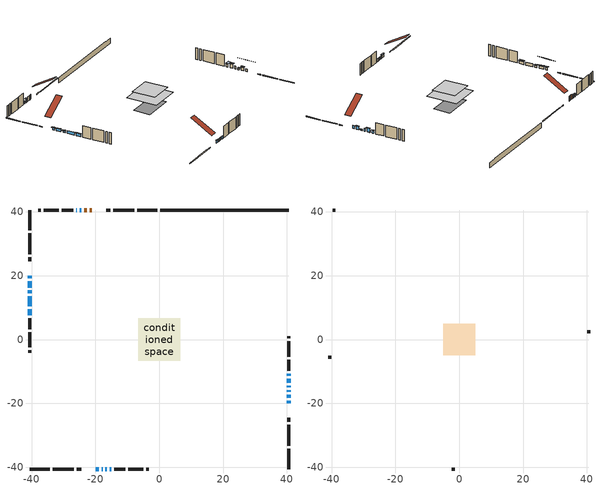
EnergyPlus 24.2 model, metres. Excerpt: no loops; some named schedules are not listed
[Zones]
conditioned space
 floor outside (Floor1 construction): -1.16,-1.16 -1.16,1.16 1.16,1.16 1.16,-1.16 z0.61
 floor adiabatic (AdiabaticFloorConstruction): -6.62,-6.62 -6.62,6.62 6.62,6.62 6.62,-6.62 z3.05
 floor foundation (Slab1 construction): -6.42,-3.64 -6.42,3.64 6.42,3.64 6.42,-3.64 z-1.65
 wall outside (RimJoist1 construction): -0.56,40.6 -6.86,40.6 / -40.6,-40.6 -34.3,-40.6 / -40.6,40.6 -40.6,34.3 / 40.6,-40.6 40.6,-34.3 z0.61:0.91
 wall outside (RimJoist2 construction): -7.79,40.6 -14.41,40.6 / -33.37,-40.6 -26.75,-40.6 / -40.6,33.37 -40.6,26.75 / 40.6,-33.37 40.6,-26.75 z0.61:0.91
 wall outside (RimJoist3 construction): -15.34,40.6 -16.66,40.6 / -25.82,-40.6 -24.5,-40.6 / -40.6,25.82 -40.6,24.5 / 40.6,-25.82 40.6,-24.5 z0.61:0.91
 wall outside (AdiabaticWallConstruction 1): -21.19,40.6 -21.76,40.6 / -22.69,40.6 -23.52,40.6 z0.61:2.64
 wall outside (AdiabaticWallConstruction): 40.6,-19.97 40.6,-19.23 / -25.83,40.6 -26.08,40.6 / -18.03,-40.6 -17.79,-40.6 / 40.6,-14.92 40.6,-14.49 / -16.86,-40.6 -16.43,-40.6 / 40.6,-11.42 40.6,-10.7 / -15.51,-40.6 -15.06,-40.6 / -40.6,13.53 -40.6,10.48 / -40.6,9.55 -40.6,7.62 z0.61:1.83; 40.6,-18.3 40.6,-17.28 z0.61:2.03; 40.6,-16.36 40.6,-15.84 z0.61:1.12; -24.45,40.6 -24.91,40.6 z0.61:2.14; -19.97,-40.6 -18.95,-40.6 / -40.6,19.97 -40.6,19.26 / -40.6,18.33 -40.6,16.3 z0.61:1.73; 40.6,-13.57 40.6,-12.34 z0.61:2.34; -40.6,15.37 -40.6,14.46 z0.61:1.53
 wall outside (Wall1 construction): -27,40.6 -30.51,40.6 / -14.13,-40.6 -10.63,-40.6 / -40.6,6.69 -40.6,3.19 / 40.6,-9.78 40.6,-6.27 z0.61:5.49
 wall outside (Wall2 construction): -31.44,40.6 -36.19,40.6 / -9.7,-40.6 -4.94,-40.6 / -40.6,2.26 -40.6,-2.5 / 40.6,-5.34 40.6,-0.59 z0.61:5.49
 wall outside (Wall3 construction): -37.12,40.6 -37.88,40.6 / -4.01,-40.6 -3.26,-40.6 / -40.6,-3.43 -40.6,-4.18 / 40.6,0.34 40.6,1.1 z0.61:5.49
 wall foundation (FoundationWall1 construction): 0.37,40.6,-1.65 0.37,40.6,0.61 36.58,40.6,0.61 36.58,40.6,0.47 40.6,40.6,0.47 40.6,40.6,-1.65
 window (WindowConstruction 12): 40.6,-19.97 40.6,-19.23 z0.61:1.83
 window (WindowConstruction 6): 40.6,-18.3 40.6,-17.28 z0.61:2.03
 window (WindowConstruction 7): 40.6,-16.35 40.6,-15.84 z0.61:1.12
 window (WindowConstruction 8): -24.45,40.6 -24.91,40.6 z0.61:2.13
 window (WindowConstruction 9): -19.97,-40.6 -18.95,-40.6 z0.61:1.73
 window (WindowConstruction 10): -40.6,19.97 -40.6,19.26 z0.61:1.73
 window (WindowConstruction 11): -40.6,18.33 -40.6,16.3 z0.61:1.73
 window (WindowConstruction 15): -25.84,40.6 -26.07,40.6 z0.61:1.83
 window (WindowConstruction 16): -18.02,-40.6 -17.79,-40.6 z0.61:1.83
 window (WindowConstruction 13): 40.6,-14.92 40.6,-14.49 z0.61:1.83
 window (WindowConstruction 14): -16.86,-40.6 -16.44,-40.6 z0.61:1.83
 window (WindowConstruction): 40.6,-13.56 40.6,-12.35 z0.61:2.34
 window (WindowConstruction 1): 40.6,-11.42 40.6,-10.71 z0.61:1.83
 window (WindowConstruction 2): -15.51,-40.6 -15.06,-40.6 z0.61:1.83
 window (WindowConstruction 3): -40.6,15.37 -40.6,14.46 z0.61:1.52
 window (WindowConstruction 4): -40.6,13.53 -40.6,10.48 z0.61:1.83
 window (WindowConstruction 5): -40.6,9.55 -40.6,7.62 z0.61:1.83
 door (Door): -21.19,40.6 -21.76,40.6 z0.61:2.64
 door (Door 1): -22.69,40.6 -23.52,40.6 z0.61:2.64
 ceiling adiabatic (AdiabaticFloorConstruction): 6.62,-6.62 6.62,6.62 -6.62,6.62 -6.62,-6.62 z3.05
attic - vented
 floor to conditioned space (Floor2 construction Reversed): -4.96,-4.96 -4.96,4.96 4.96,4.96 4.96,-4.96 z5.49
 wall outside (Wall4 construction): -38.8,40.6 -39.67,40.6 / -2.33,-40.6 -1.46,-40.6 / -40.6,-5.11 -40.6,-5.98 / 40.6,2.03 40.6,2.89 z0.61:5.49
 roof outside (Roof1 construction): -20.26,40.6,5.49 -20.26,31.37,10.87 -17.59,31.37,10.87 -17.59,40.6,5.49; -20.9,-40.6,5.49 -20.9,-31.37,10.87 -23.57,-31.37,10.87 -23.57,-40.6,5.49; -40.6,20.9,5.49 -31.37,20.9,10.87 -31.37,23.57,10.87 -40.6,23.57,5.49; 40.6,-20.9,5.49 31.37,-20.9,10.87 31.37,-23.57,10.87 40.6,-23.57,5.49
shading: 40.6,-17.08 40.6,-18.5 41.21,-18.5 41.21,-17.08 z2.23; 40.6,-15.64 40.6,-16.55 41.21,-16.55 41.21,-15.64 z1.32; -25.09,40.6 -24.27,40.6 -24.27,41.21 -25.09,41.21 z2.31; -18.75,-40.6 -20.17,-40.6 -20.17,-41.21 -18.75,-41.21 z1.93; -40.6,19.06 -40.6,20.17 -41.21,20.17 -41.21,19.06 z1.93; -40.6,16.1 -40.6,18.53 -41.21,18.53 -41.21,16.1 z1.93; 40.6,-12.17 40.6,-13.74 41.21,-13.74 41.21,-12.17 z2.52; 40.6,-10.53 40.6,-11.6 42.43,-11.6 42.43,-10.53 z2.01; -40.6,14.28 -40.6,15.55 -41.21,15.55 -41.21,14.28 z1.7; -40.6,7.44 -40.6,9.73 -41.21,9.73 -41.21,7.44 z2.01
[Building]
Building 1: Terrain=Suburbs
[Site:Location]
Windsor AP_ON: Latitude {deg}=42.28; Longitude {deg}=-82.96; Time Zone {hr}=-5; Elevation {m}=190; Keep Site Location Information=Yes
[Site:GroundTemperature:Shallow]
6.34957, 4.46684, 4.31606, 5.20952, 8.79623, 12.3662, 15.4612, 17.4219, 17.5884, 15.9938, 12.9777, 9.51722
[Site:WaterMainsTemperature]
Calculation Method=Schedule; Temperature Schedule=mains temperature schedule
[Material] Roughness=Rough; Thermal Absorptance=0.9
Name | Thickness {m} | Conductivity {W/m-K} | Density {kg/m3} | Specific Heat {J/kg-K} | Solar Absorptance | Visible Absorptance
asphalt or fiberglass shingles | 0.00635 | 0.162714 | 1121.4 | 1465.45 | 0.4 | 0.4
ceiling loosefill ins | 0.338667 | 0.0480833 | 16.02 | 1046.75 | 0.7 | 0.7
ceiling stud and cavity | 0.1397 | 0.150259 | 65.682 | 1177.47 | 0.7 | 0.7
concrete 4.0 in. | 0.1016 | 1.803125 | 2242.8 | 837.4 | 0.7 | 0.7
concrete 8.0 in. | 0.2032 | 1.803125 | 2242.8 | 837.4 | 0.7 | 0.7
door material | 0.04445 | 0.053851 | 512.64 | 1214.23 | 0.7 | 0.7
exterior vertical ins | 0.0457286 | 0.029427 | 32.04 | 1214.23 | 0.7 | 0.7
floor covering | 0.0127 | 0.0433444 | 54.468 | 1339.84 | 0.6 | 0.6
floor rigid ins | 0.103632 | 0.029427 | 32.04 | 1214.23 | 0.7 | 0.7
floor rigid ins 1; wall rigid ins 1 | 0.512978 | 0.029427 | 32.04 | 1214.23 | 0.7 | 0.7
floor stud and cavity | 0.1397 | 0.170546 | 92.3553 | 1139.71 | 0.7 | 0.7
floor stud and cavity 1 | 0.1397 | 1.75129 | 37.0049 | 1207.88 | 0.7 | 0.7
furniture material conditioned space 1 | 0.1524 | 0.115458 | 640.8 | 1214.23 | 0.6 | 0.6
gypsum board | 0.0127 | 0.160291 | 801 | 837.4 | 0.6 | 0.6
gypsum board 1 | 0.0127 | 0.160291 | 801 | 837.4 | 0.7 | 0.7
osb sheathing 0.5 in. | 0.0127 | 0.115458 | 512.64 | 1214.23 | 0.7 | 0.7
osb sheathing 0.75 in. | 0.01905 | 0.115458 | 512.64 | 1214.23 | 0.7 | 0.7
osb sheathing 2.0 in. | 0.0508 | 0.115458 | 512.64 | 1214.23 | 0.7 | 0.7
rim joist rigid ins; wall rigid ins | 0.051816 | 0.029427 | 32.04 | 1214.23 | 0.7 | 0.7
rim joist stud and cavity | 0.0508 | 0.0406006 | 125.044 | 1163.47 | 0.6 | 0.6
rim joist stud and cavity 1 | 0.0508 | 0.0346513 | 125.044 | 1163.47 | 0.6 | 0.6
rim joist stud and cavity 2 | 0.0508 | 0.0461172 | 125.044 | 1163.47 | 0.6 | 0.6
wall stud and cavity | 0.1397 | 0.165635 | 139.0536 | 1170.24 | 0.7 | 0.7
wall stud and cavity 1 | 0.1397 | 0.216775 | 139.0536 | 1170.24 | 0.7 | 0.7
wall stud and cavity 2 | 0.1397 | 0.297156 | 139.0536 | 1170.24 | 0.7 | 0.7
wall stud and cavity 3 | 0.0889 | 6.1454 | 50.32683 | 1063.81 | 0.6 | 0.6
wall stud and cavity 4 | 0.0889 | 0.380278 | 52.3479 | 1209.89 | 0.7 | 0.7
wall stud and cavity 5 | 0.0889 | 0.391764 | 83.0341 | 1211.67 | 0.7 | 0.7
wood siding | 0.0254 | 0.102417 | 544.68 | 1172.36 | 0.4 | 0.4
wood siding 1 | 0.00254 | 0.102417 | 544.68 | 1172.36 | 0.4 | 0.4
wood siding 2; wood siding 3; wood siding 4 | 0.0254 | 0.102417 | 544.68 | 1172.36 | 0.7 | 0.7
[WindowMaterial:SimpleGlazingSystem]
Name | U-Factor {W/m2-K} | Solar Heat Gain Coefficient
WindowMaterial | 2.82083 | 0.54
WindowMaterial 1 | 2.8884 | 0.48
WindowMaterial 10 | 2.89351 | 0.47
WindowMaterial 11 | 2.88613 | 0.54
WindowMaterial 12 | 3.04 | 0.44
WindowMaterial 13 | 3.02297 | 0.31
WindowMaterial 2 | 2.9395 | 0.43
WindowMaterial 3 | 2.88272 | 0.48
WindowMaterial 4 | 2.88272 | 0.52
WindowMaterial 5 | 2.81572 | 0.55
WindowMaterial 6 | 2.844678 | 0.52
WindowMaterial 7 | 2.97868 | 0.36
WindowMaterial 8 | 2.94802 | 0.43
WindowMaterial 9 | 2.85944 | 0.51
[Construction]
AdiabaticFloorConstruction: floor stud and cavity 1, floor rigid ins 1, osb sheathing 0.75 in., floor covering
AdiabaticWallConstruction: wood siding 3, wall rigid ins 1, wall stud and cavity 4, gypsum board
AdiabaticWallConstruction 1: wood siding 4, wall rigid ins 1, wall stud and cavity 4, gypsum board
Door; Door 1: door material
Floor1 construction: floor stud and cavity, floor rigid ins, osb sheathing 0.75 in., floor covering
Floor2 construction Reversed: gypsum board, ceiling stud and cavity, ceiling loosefill ins
FoundationWall1 construction: concrete 8.0 in., gypsum board 1
furniture construction conditioned space 1: furniture material conditioned space 1
PartitionWallConstruction: gypsum board, wall stud and cavity 5, gypsum board
RimJoist1 construction: wood siding 2, rim joist rigid ins, osb sheathing 2.0 in., rim joist stud and cavity
RimJoist2 construction: wood siding 2, rim joist rigid ins, osb sheathing 2.0 in., rim joist stud and cavity 1
RimJoist3 construction: wood siding 2, rim joist rigid ins, osb sheathing 2.0 in., rim joist stud and cavity 2
Roof1 construction: asphalt or fiberglass shingles
Slab1 construction: concrete 4.0 in.
Wall1 construction: wood siding, wall rigid ins, osb sheathing 0.5 in., wall stud and cavity, gypsum board
Wall2 construction: wood siding, wall rigid ins, osb sheathing 0.5 in., wall stud and cavity 1, gypsum board
Wall3 construction: wood siding, wall rigid ins, osb sheathing 0.5 in., wall stud and cavity 2, gypsum board
Wall4 construction: wood siding 1, wall stud and cavity 3
WindowConstruction: WindowMaterial
WindowConstruction 1: WindowMaterial 1
WindowConstruction 10: WindowMaterial 10
WindowConstruction 11; WindowConstruction 9: WindowMaterial 9
WindowConstruction 12: WindowMaterial 11
WindowConstruction 13; WindowConstruction 14: WindowMaterial 12
WindowConstruction 15; WindowConstruction 16: WindowMaterial 13
WindowConstruction 2: WindowMaterial 2
WindowConstruction 3: WindowMaterial 3
WindowConstruction 4: WindowMaterial 4
WindowConstruction 5: WindowMaterial 5
WindowConstruction 6: WindowMaterial 6
WindowConstruction 7: WindowMaterial 7
WindowConstruction 8: WindowMaterial 8
[Zone] Multiplier=1; Part of Total Floor Area=Yes
Name | Volume {m3}
attic - vented | 82.1836
conditioned space | 683.7
[Space]
Name | Zone | Volume {m3}
attic - vented 1 | attic - vented | 82.1836
conditioned space 1 | conditioned space | 683.7
[ZoneInfiltration:EffectiveLeakageArea]
infil attic - vented 1: Zone or Space=attic - vented 1; Schedule=Always On Discrete; Effective Air Leakage Area {cm2}=4380.89; Stack Coefficient=0.000713419; Wind Coefficient=1.80465e-05
[ZoneMixing]
whole house fan mix: Zone or Space=attic - vented; Schedule=Always On Continuous; Design Flow Rate Calculation Method=Flow/Zone; Design Flow Rate {m3/s}=0; Source Zone or Space=conditioned space
[SurfaceProperty:ExposedFoundationPerimeter]
Slab1: Exposed Perimeter Calculation Method=TotalExposedPerimeter; Total Exposed Perimeter {m}=40.233
[InternalMass] Zone or ZoneList=conditioned space; Space or SpaceList=conditioned space 1
Name | Construction | Surface Area {m2}
furniture mass conditioned space 1 | furniture construction conditioned space 1 | 109.624
partition wall mass | PartitionWallConstruction | 274.061
[Lights]
interior lighting: Zone or ZoneList or Space or SpaceList=conditioned space 1; Schedule=interior lighting schedule; Design Level Calculation Method=LightingLevel; Lighting Level {W}=343.2; Return Air Fraction=0; Fraction Radiant=0.6; Fraction Visible=0.2; Fraction Replaceable=1
[People]
occupants: Zone or ZoneList or Space or SpaceList=conditioned space 1; Number of People Schedule=occupants schedule; Number of People Calculation Method=People; Number of People=3; Fraction Radiant=0.314171; Sensible Heat Fraction=0.56303; Activity Level Schedule=occupants activity schedule; Carbon Dioxide Generation Rate {m3/s-W}=0; Enable ASHRAE 55 Comfort Warnings=No; Mean Radiant Temperature Calculation Type=EnclosureAveraged
[ElectricEquipment] Zone or ZoneList or Space or SpaceList=conditioned space 1; Design Level Calculation Method=EquipmentLevel
Name | Schedule | Design Level {W} | Fraction Latent | Fraction Radiant | Fraction Lost
clothes dryer | clothes dryer schedule | 140.772 | 0.015 | 0.081 | 0.85
clothes washer | clothes washer schedule | 32.1985 | 0.03 | 0.162 | 0.7
cooking range | cooking range schedule | 215.147 | 0.08 | 0.432 | 0.2
dishwasher | dishwasher schedule | 66.8632 | 0.3 | 0.18 | 0.4
fridge | fridge schedule | 72.9452 | 0 | 0.6 | 0
mech vent bath fan 0 | mech vent bath fan 0 schedule | 50.2 | 0 | 0 | 1
mech vent bath fan 1 | mech vent bath fan 1 schedule | 50.2 | 0 | 0 | 1
mech vent house fan | mech vent house fan schedule | 0 | 0 | 0 | 1
mech vent house fan cfis | mech vent house fan cfis schedule | 0 | 0 | 0 | 0
mech vent range fan 0 | mech vent range fan 0 schedule | 57 | 0 | 0 | 1
misc plug loads | misc plug loads schedule | 494.7 | 0.045 | 0.513 | 0.1
whole house fan | Always On Discrete | 0 | 0 | 0 | 1
[OtherEquipment] Zone or ZoneList or Space or SpaceList=conditioned space 1; Design Level Calculation Method=EquipmentLevel
Name | Fuel Type | Schedule | Design Level {W} | Fraction Latent | Fraction Radiant | Fraction Lost
clothes dryer 1 | Electricity | clothes dryer schedule | 0 | 0.015 | 0.081 | 0.85
cooking range 1 | Electricity | cooking range schedule | 0 | 0.08 | 0.432 | 0.2
general water use latent | None | general water use schedule | 62.594 | 1 | 0 | 0
general water use sensible | None | general water use schedule | -61.6891 | 0 | 0.6 | 0
mech vent house fan latent load | None | Always On Discrete | 0 | 1 | 0 | 0
mech vent house fan sensible load | None | Always On Discrete | 0 | 0 | 0 | 0
water heater energy adjustment1 | NaturalGas | Always On Discrete | 0.01 | 0 | 0 | 1
[ZoneInfiltration:DesignFlowRate] Zone or ZoneList or Space or SpaceList=conditioned space 1; Schedule=Always On Discrete; Design Flow Rate Calculation Method=Flow/Zone; Design Flow Rate {m3/s}=0
infil flow; natural vent flow; whole house fan flow
[AvailabilityManager:Scheduled]
central ac and furnace airloop Availability Manager: Schedule=Always On Discrete
[Foundation:Kiva]
Foundation Kiva 1: Initial Indoor Air Temperature {C}=18; Wall Height Above Grade {m}=0.609996; Wall Depth Below Slab {m}=0.2032; Custom Block Material Name 1=exterior vertical ins; Custom Block Depth 1 {m}=2.26; Custom Block X Position 1 {m}=0.2159; Custom Block Z Position 1 {m}=0
[Foundation:Kiva:Settings]
Soil Conductivity {W/m-K}=0.849921; Soil Density {kg/m3}=1842.3; Soil Specific Heat {J/kg-K}=418.7; Ground Solar Absorptivity=0.9; Ground Thermal Absorptivity=0.9; Ground Surface Roughness {m}=0.03; Far-Field Width {m}=40; Deep-Ground Boundary Condition=ZeroFlux; Deep-Ground Depth {m}=40; Minimum Cell Dimension {m}=0.2; Maximum Cell Growth Coefficient=3; Simulation Timestep=Timestep
[Exterior:Lights]
exterior lighting: Schedule=exterior lighting schedule; Design Level {W}=75.6
[EnergyManagementSystem:GlobalVariable]
central_ac_and_furnace_airloop_Fan_RTF
infil_program_Qfan
infil_program_Qinf
natural_vent_program_Qnv
natural_vent_program_Qwhf
[EnergyManagementSystem:Sensor]
Name | Output:Variable or Output:Meter Index Key | Output:Variable or Output:Meter
airflow_gain | infil flow | Infiltration Sensible Heat Gain Energy
airflow_gain_1 | natural vent flow | Infiltration Sensible Heat Gain Energy
airflow_gain_2 | whole house fan flow | Infiltration Sensible Heat Gain Energy
airflow_loss | infil flow | Infiltration Sensible Heat Loss Energy
airflow_loss_1 | natural vent flow | Infiltration Sensible Heat Loss Energy
airflow_loss_2 | whole house fan flow | Infiltration Sensible Heat Loss Energy
clg_load_cond |  | Cooling:EnergyTransfer:Zone:CONDITIONED SPACE
clg_sp_s; clg_sp_s_1 | cooling setpoint | Schedule Value
clothes_dryer_exhaust_0_sch_s | clothes dryer exhaust 0 schedule | Schedule Value
cool_season | cooling season schedule | Schedule Value
htg_load_cond |  | Heating:EnergyTransfer:Zone:CONDITIONED SPACE
htg_sp_s; htg_sp_s_1 | heating setpoint | Schedule Value
ig_ee_conv | clothes dryer | Electric Equipment Convective Heating Energy
ig_ee_conv_2 | cooking range | Electric Equipment Convective Heating Energy
ig_ee_conv_4 | fridge | Electric Equipment Convective Heating Energy
ig_ee_conv_5 | misc plug loads | Electric Equipment Convective Heating Energy
ig_ee_conv_6 | whole house fan | Electric Equipment Convective Heating Energy
ig_ee_rad | clothes dryer | Electric Equipment Radiant Heating Energy
ig_ee_rad_2 | cooking range | Electric Equipment Radiant Heating Energy
ig_ee_rad_4 | fridge | Electric Equipment Radiant Heating Energy
ig_ee_rad_5 | misc plug loads | Electric Equipment Radiant Heating Energy
ig_ee_rad_6 | whole house fan | Electric Equipment Radiant Heating Energy
ig_lgt_conv | interior lighting | Lights Convective Heating Energy
ig_lgt_rad | interior lighting | Lights Radiant Heating Energy
ig_lgt_vis | interior lighting | Lights Visible Radiation Heating Energy
ig_oe_conv | clothes dryer 1 | Other Equipment Convective Heating Energy
ig_oe_conv_1 | cooking range 1 | Other Equipment Convective Heating Energy
ig_oe_conv_2 | general water use latent | Other Equipment Convective Heating Energy
ig_oe_conv_3 | general water use sensible | Other Equipment Convective Heating Energy
ig_oe_conv_4 | water heater energy adjustment1 | Other Equipment Convective Heating Energy
ig_oe_rad | clothes dryer 1 | Other Equipment Radiant Heating Energy
ig_oe_rad_1 | cooking range 1 | Other Equipment Radiant Heating Energy
ig_oe_rad_2 | general water use latent | Other Equipment Radiant Heating Energy
ig_oe_rad_3 | general water use sensible | Other Equipment Radiant Heating Energy
ig_oe_rad_4 | water heater energy adjustment1 | Other Equipment Radiant Heating Energy
ig_ppl_conv | occupants | People Convective Heating Energy
ig_ppl_rad | occupants | People Radiant Heating Energy
im_conv | furniture mass conditioned space 1 | Surface Inside Face Convection Heat Gain Energy
im_conv_1 | partition wall mass | Surface Inside Face Convection Heat Gain Energy
im_ig | furniture mass conditioned space 1 | Surface Inside Face Internal Gains Radiation Heat Gain Energy
im_ig_1 | partition wall mass | Surface Inside Face Internal Gains Radiation Heat Gain Energy
im_lgt | furniture mass conditioned space 1 | Surface Inside Face Lights Radiation Heat Gain Energy
im_lgt_1 | partition wall mass | Surface Inside Face Lights Radiation Heat Gain Energy
im_sol | furniture mass conditioned space 1 | Surface Inside Face Solar Radiation Heat Gain Energy
im_sol_1 | partition wall mass | Surface Inside Face Solar Radiation Heat Gain Energy
im_surf | furniture mass conditioned space 1 | Surface Inside Face Net Surface Thermal Radiation Heat Gain Energy
im_surf_1 | partition wall mass | Surface Inside Face Net Surface Thermal Radiation Heat Gain Energy
mech_vent_bath_fan_0_sch_s | mech vent bath fan 0 schedule | Schedule Value
mech_vent_bath_fan_1_sch_s | mech vent bath fan 1 schedule | Schedule Value
mech_vent_range_fan_0_sch_s | mech vent range fan 0 schedule | Schedule Value
mv_conv | mech vent bath fan 0 | Electric Equipment Convective Heating Energy
mv_conv_1 | mech vent bath fan 1 | Electric Equipment Convective Heating Energy
mv_conv_2 | mech vent house fan | Electric Equipment Convective Heating Energy
mv_conv_3 | mech vent house fan cfis | Electric Equipment Convective Heating Energy
mv_conv_4 | mech vent range fan 0 | Electric Equipment Convective Heating Energy
mv_conv_5 | mech vent house fan latent load | Other Equipment Convective Heating Energy
mv_conv_6 | mech vent house fan sensible load | Other Equipment Convective Heating Energy
mv_rad | mech vent bath fan 0 | Electric Equipment Radiant Heating Energy
mv_rad_1 | mech vent bath fan 1 | Electric Equipment Radiant Heating Energy
mv_rad_2 | mech vent house fan | Electric Equipment Radiant Heating Energy
mv_rad_3 | mech vent house fan cfis | Electric Equipment Radiant Heating Energy
mv_rad_4 | mech vent range fan 0 | Electric Equipment Radiant Heating Energy
mv_rad_5 | mech vent house fan latent load | Other Equipment Radiant Heating Energy
mv_rad_6 | mech vent house fan sensible load | Other Equipment Radiant Heating Energy
natural_vent_s | natural vent schedule | Schedule Value
out_pb_s |  | Site Outdoor Air Barometric Pressure
out_wt_s |  | Site Outdoor Air Humidity Ratio
site_vw_s |  | Site Wind Speed
ss_back_out | Window1 | Surface Window Shortwave from Zone Back Out Window Heat Transfer Rate
ss_back_out_1 | Window10 | Surface Window Shortwave from Zone Back Out Window Heat Transfer Rate
ss_back_out_10 | Window3 | Surface Window Shortwave from Zone Back Out Window Heat Transfer Rate
ss_back_out_11 | Window4 | Surface Window Shortwave from Zone Back Out Window Heat Transfer Rate
ss_back_out_12 | Window5 | Surface Window Shortwave from Zone Back Out Window Heat Transfer Rate
ss_back_out_13 | Window6 | Surface Window Shortwave from Zone Back Out Window Heat Transfer Rate
ss_back_out_14 | Window7 | Surface Window Shortwave from Zone Back Out Window Heat Transfer Rate
ss_back_out_15 | Window8 | Surface Window Shortwave from Zone Back Out Window Heat Transfer Rate
ss_back_out_16 | Window9 | Surface Window Shortwave from Zone Back Out Window Heat Transfer Rate
ss_back_out_2 | Window11 | Surface Window Shortwave from Zone Back Out Window Heat Transfer Rate
ss_back_out_3 | Window12 | Surface Window Shortwave from Zone Back Out Window Heat Transfer Rate
ss_back_out_4 | Window13 | Surface Window Shortwave from Zone Back Out Window Heat Transfer Rate
ss_back_out_5 | Window14 | Surface Window Shortwave from Zone Back Out Window Heat Transfer Rate
ss_back_out_6 | Window15 | Surface Window Shortwave from Zone Back Out Window Heat Transfer Rate
ss_back_out_7 | Window17 | Surface Window Shortwave from Zone Back Out Window Heat Transfer Rate
ss_back_out_8 | Window18 | Surface Window Shortwave from Zone Back Out Window Heat Transfer Rate
ss_back_out_9 | Window2 | Surface Window Shortwave from Zone Back Out Window Heat Transfer Rate
ss_conv | Door1 | Surface Inside Face Convection Heat Gain Energy
ss_conv_1 | Door2 | Surface Inside Face Convection Heat Gain Energy
ss_conv_10 | Window18 | Surface Inside Face Convection Heat Gain Energy
ss_conv_11 | Window2 | Surface Inside Face Convection Heat Gain Energy
ss_conv_12 | Window3 | Surface Inside Face Convection Heat Gain Energy
ss_conv_13 | Window4 | Surface Inside Face Convection Heat Gain Energy
ss_conv_14 | Window5 | Surface Inside Face Convection Heat Gain Energy
ss_conv_15 | Window6 | Surface Inside Face Convection Heat Gain Energy
ss_conv_16 | Window7 | Surface Inside Face Convection Heat Gain Energy
ss_conv_17 | Window8 | Surface Inside Face Convection Heat Gain Energy
ss_conv_18 | Window9 | Surface Inside Face Convection Heat Gain Energy
ss_conv_2 | Window1 | Surface Inside Face Convection Heat Gain Energy
ss_conv_3 | Window10 | Surface Inside Face Convection Heat Gain Energy
ss_conv_4 | Window11 | Surface Inside Face Convection Heat Gain Energy
ss_conv_5 | Window12 | Surface Inside Face Convection Heat Gain Energy
ss_conv_6 | Window13 | Surface Inside Face Convection Heat Gain Energy
ss_conv_7 | Window14 | Surface Inside Face Convection Heat Gain Energy
ss_conv_8 | Window15 | Surface Inside Face Convection Heat Gain Energy
ss_conv_9 | Window17 | Surface Inside Face Convection Heat Gain Energy
ss_ig | Door1 | Surface Inside Face Internal Gains Radiation Heat Gain Energy
ss_ig_1 | Door2 | Surface Inside Face Internal Gains Radiation Heat Gain Energy
ss_ig_10 | Window18 | Surface Inside Face Internal Gains Radiation Heat Gain Energy
ss_ig_11 | Window2 | Surface Inside Face Internal Gains Radiation Heat Gain Energy
ss_ig_12 | Window3 | Surface Inside Face Internal Gains Radiation Heat Gain Energy
ss_ig_13 | Window4 | Surface Inside Face Internal Gains Radiation Heat Gain Energy
ss_ig_14 | Window5 | Surface Inside Face Internal Gains Radiation Heat Gain Energy
ss_ig_15 | Window6 | Surface Inside Face Internal Gains Radiation Heat Gain Energy
ss_ig_16 | Window7 | Surface Inside Face Internal Gains Radiation Heat Gain Energy
ss_ig_17 | Window8 | Surface Inside Face Internal Gains Radiation Heat Gain Energy
ss_ig_18 | Window9 | Surface Inside Face Internal Gains Radiation Heat Gain Energy
ss_ig_2 | Window1 | Surface Inside Face Internal Gains Radiation Heat Gain Energy
ss_ig_3 | Window10 | Surface Inside Face Internal Gains Radiation Heat Gain Energy
ss_ig_4 | Window11 | Surface Inside Face Internal Gains Radiation Heat Gain Energy
ss_ig_5 | Window12 | Surface Inside Face Internal Gains Radiation Heat Gain Energy
ss_ig_6 | Window13 | Surface Inside Face Internal Gains Radiation Heat Gain Energy
ss_ig_7 | Window14 | Surface Inside Face Internal Gains Radiation Heat Gain Energy
ss_ig_8 | Window15 | Surface Inside Face Internal Gains Radiation Heat Gain Energy
ss_ig_9 | Window17 | Surface Inside Face Internal Gains Radiation Heat Gain Energy
ss_lgt | Door1 | Surface Inside Face Lights Radiation Heat Gain Energy
